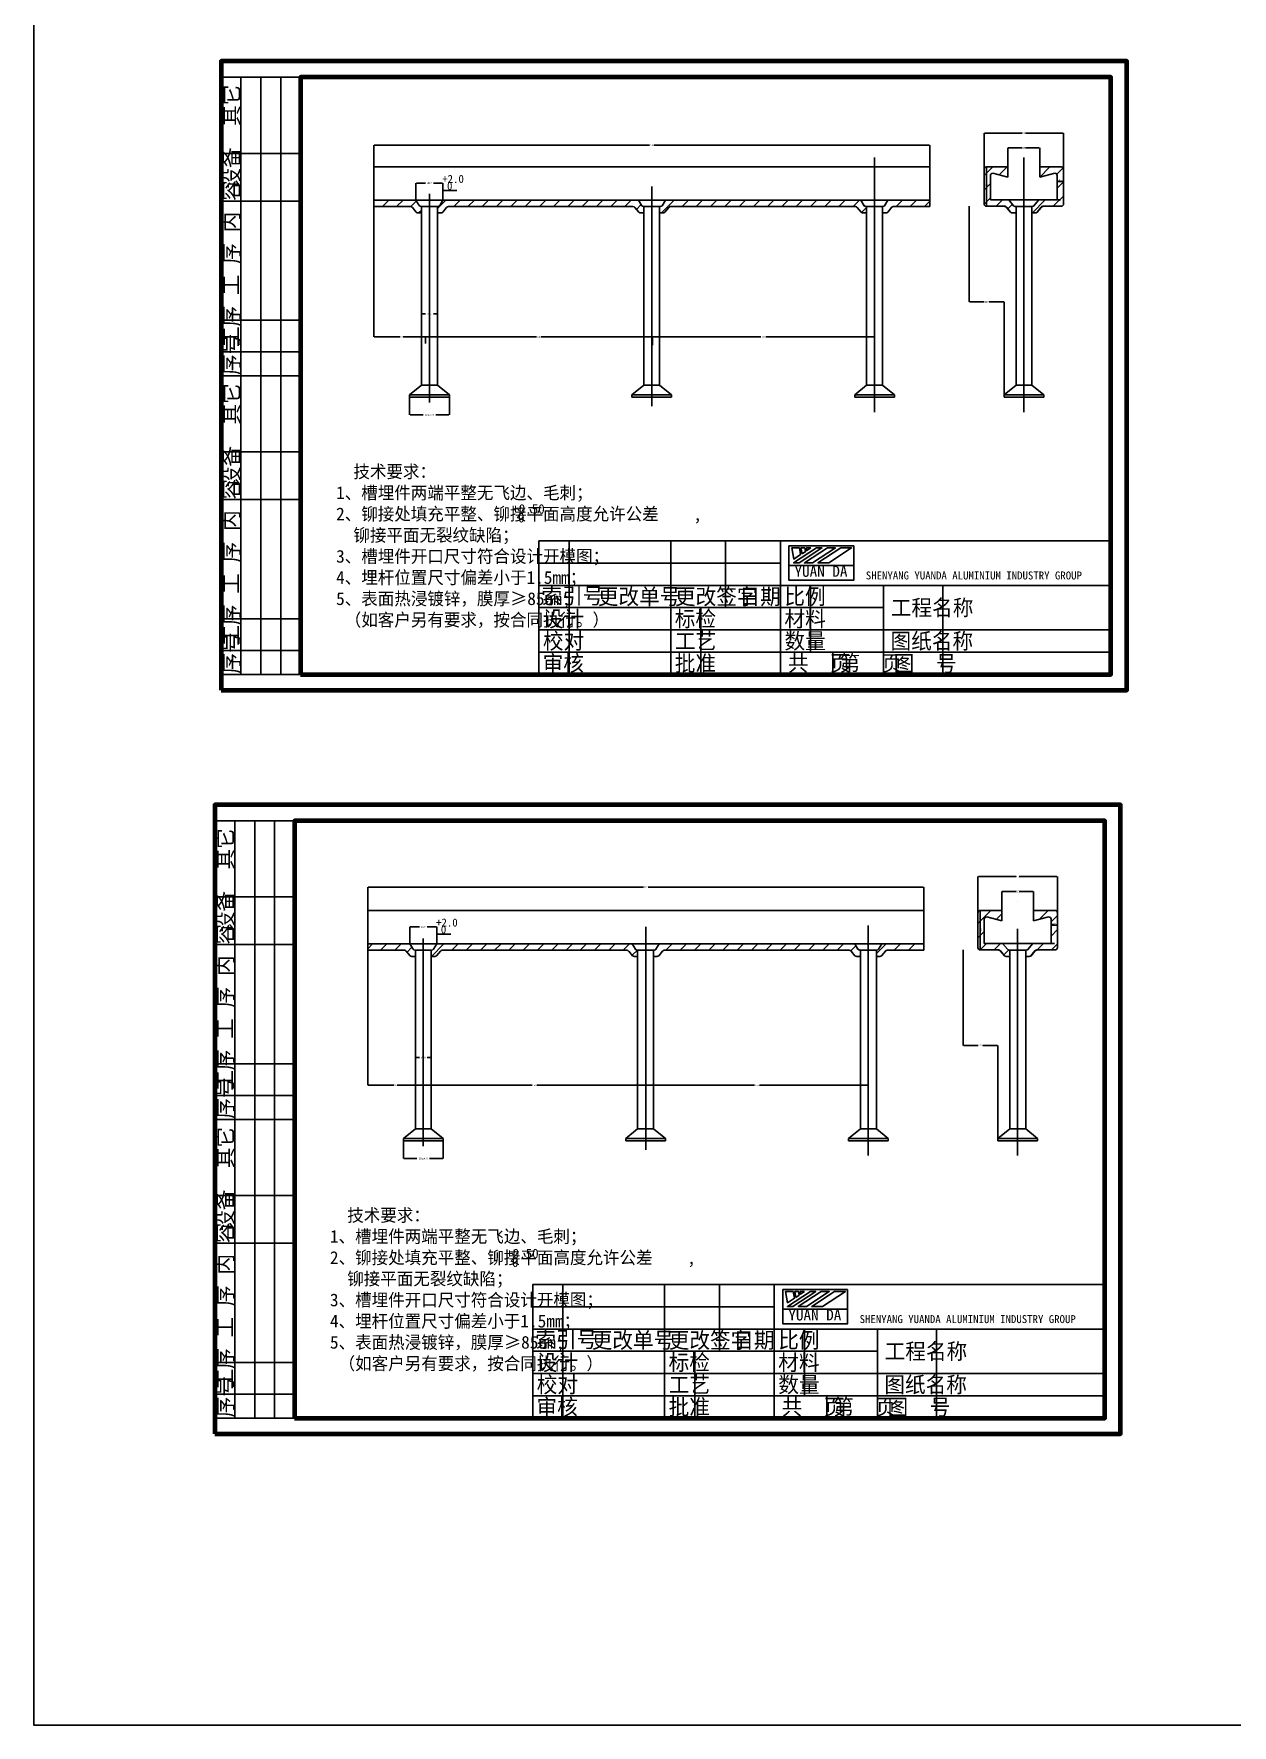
# Model space of a CAD drawing. Header units: metres. Extents: x -14279 to -11218, y -2048 to -323.
# Drawn here: x -14279 to -13524, y -2048 to -983 of the extents above; entities that cross this region are included whole.
import ezdxf

# ---------------------------------------------------------------- set-up
doc = ezdxf.new("R2010")
doc.units = ezdxf.units.M
doc.dimstyles.get("Standard").update_dxf_attribs({"dimtxt": 2.5, "dimasz": 2.5, "dimexe": 1.25, "dimexo": 0.625, "dimtad": 1, "dimcen": 2.5, "dimazin": 3, "dimtfac": 1, "dimtmove": 0, "dimatfit": 3})

# ---------------------------------------------------------------- blocks, each defined once
blk = doc.blocks.new('A4H0GN')
at = {"color": 6, "linetype": 'Continuous'}
for p, q in [((0, 193), (25, 193)), ((0, 193), (0, 99)), ((6.25, 99), (6.25, 193)), ((12.5, 99), (12.5, 193)), ((18.75, 99), (18.75, 193)), ((25, 99), (25, 193)), ((0, 169), (25, 169)), ((0, 154), (25, 154)), ((0, 116.5), (25, 116.5)), ((0, 106.5), (25, 106.5)), ((0, 99), (25, 99)), ((0, 99), (0, 5)), ((6.25, 5), (6.25, 99)), ((12.5, 5), (12.5, 99)), ((18.75, 5), (18.75, 99)), ((25, 5), (25, 99)), ((0, 75), (25, 75)), ((0, 60), (25, 60)), ((109.5, 47), (109.5, 5)), ((141.5, 47), (141.5, 5)), ((158.75, 47), (158.75, 26)), ((176, 5), (176, 47)), ((100, 40), (176, 40)), ((178.68, 39.31), (199.1, 39.31)), ((100, 33), (280, 33)), ((185.5, 33), (185.5, 12)), ((208.46, 33), (208.46, 5)), ((227.1, 33), (227.1, 5)), ((0, 22.5), (25, 22.5)), ((100, 26), (208.46, 26)), ((151, 26), (151, 5)), ((100, 19), (280, 19)), ((0, 12.5), (25, 12.5)), ((100, 12), (280, 12)), ((192.53, 12), (192.53, 5)), ((0, 5), (25, 5))]:
    blk.add_line(p, q, dxfattribs=at)
at = {"color": 6, "linetype": 'Continuous', "lineweight": 100}
blk.add_lwpolyline([(0, 0), (285, 0), (285, 198), (0, 198)], close=True, dxfattribs=at)
at = {"color": 3, "linetype": 'Continuous', "lineweight": 100}
blk.add_lwpolyline([(25, 5), (280, 5), (280, 193), (25, 193)], close=True, dxfattribs=at)
at = {"color": 3, "linetype": 'Continuous'}
blk.add_lwpolyline([(280, 5), (100, 5), (100, 47), (280, 47)], close=True, dxfattribs=at)
at = {"color": 6, "linetype": 'Continuous'}
for points in [[(199.1, 45.44), (178.68, 45.44), (178.68, 34.65), (199.1, 34.65)], [(181.99, 44.78), (182.36, 42.68), (180.2, 41.27), (179.57, 44.78)], [(187.37, 44.78), (189.07, 44.78), (181.87, 40.08), (180.17, 40.08)], [(182.81, 42.97), (182.47, 44.78), (183.68, 44.78), (183.88, 43.67)], [(190.77, 44.78), (193.31, 44.78), (186.11, 40.08), (183.57, 40.08)], [(185.57, 44.78), (184.31, 43.96), (184.16, 44.78)], [(195.01, 44.78), (198.4, 44.78), (191.2, 40.08), (187.81, 40.08)]]:
    blk.add_lwpolyline(points, close=True, dxfattribs=at)
at = {"color": 7, "linetype": 'Continuous'}
for s, p in [('其它', (5.62, 177.64)), ('设备', (5.62, 157.9)), ('工 序 内 容', (5.62, 124.34)), ('工序', (5.64, 108.01)), ('序号', (5.64, 99.24)), ('其它', (5.62, 83.64)), ('设备', (5.62, 63.9)), ('工 序 内 容', (5.62, 30.34)), ('工序', (5.64, 14.01)), ('序号', (5.64, 5.24))]:
    blk.add_text(s, height=5, rotation=90, dxfattribs=at).set_placement(p)
at = {"color": 3, "linetype": 'Continuous'}
blk.add_text('YUAN DA', height=3.5, dxfattribs=at).set_placement((180.44, 35.71))
at = {"color": 6, "linetype": 'Continuous'}
for s, height, p in [('SHENYANG YUANDA ALUMINIUM INDUSTRY GROUP', 2.5, (202.87, 34.88)), ('索引号', 5, (100.8, 27.21)), ('更改单号', 5, (118.54, 27)), ('更改签字', 5, (142.8, 26.98)), ('日期', 5, (163.12, 27)), ('比例', 5, (177.25, 27)), ('工程名称', 5, (210.73, 23.5)), ('设计', 5, (101.28, 19.98)), ('标检', 5, (142.75, 20)), ('材料', 5, (177.26, 19.98)), ('校对', 5, (101.25, 12.98)), ('工艺', 5, (142.81, 12.98)), ('数量', 5, (177.28, 13)), ('图纸名称', 5, (210.64, 13)), ('审核', 5, (101.18, 5.98)), ('批准', 5, (142.75, 5.96)), ('共  页', 5, (178.34, 6.02)), ('第  页', 5, (194.56, 6)), ('图  号', 5, (211.65, 5.94))]:
    blk.add_text(s, height=height, dxfattribs=at).set_placement(p)
blk = doc.blocks.new('_CLOSEDFILLED')
at = {"color": 0, "linetype": 'BYBLOCK'}
blk.add_solid([(-1, 0.2), (0, 0), (-1, -0.2)], dxfattribs=at)
blk = doc.blocks.new('*D5')
for p, q in [((-14038.06, -1087.71), (-14038.06, -1077)), ((-14037.81, -1077), (-14032.06, -1077)), ((-14027.06, -1077), (-14021.31, -1077)), ((-14021.06, -1087.71), (-14021.06, -1077))]:
    blk.add_line(p, q)
at = {"layer": 'Defpoints'}
for p in [(-14038.06, -1077), (-14038.06, -1087.71), (-14021.06, -1087.71)]:
    blk.add_point(p, dxfattribs=at)
at = {"xscale": 0.25, "yscale": 0.25, "rotation": 180}
blk.add_blockref('_CLOSEDFILLED', (-14038.06, -1077), dxfattribs=at)
at = {"xscale": 0.25, "yscale": 0.25}
blk.add_blockref('_CLOSEDFILLED', (-14021.06, -1077), dxfattribs=at)
at = {"insert": (-14029.56, -1077), "char_height": 1, "attachment_point": 5}
blk.add_mtext('%%C17', dxfattribs=at)
blk = doc.blocks.new('*D6')
for p, q in [((-14034.56, -1160.4), (-14034.56, -1159.34)), ((-14034.31, -1159.34), (-14032.06, -1159.34)), ((-14027.06, -1159.34), (-14024.81, -1159.34)), ((-14024.56, -1160.4), (-14024.56, -1159.34))]:
    blk.add_line(p, q)
at = {"layer": 'Defpoints'}
for p in [(-14034.56, -1159.34), (-14034.56, -1160.4), (-14024.56, -1160.4)]:
    blk.add_point(p, dxfattribs=at)
at = {"xscale": 0.25, "yscale": 0.25, "rotation": 180}
blk.add_blockref('_CLOSEDFILLED', (-14034.56, -1159.34), dxfattribs=at)
at = {"xscale": 0.25, "yscale": 0.25}
blk.add_blockref('_CLOSEDFILLED', (-14024.56, -1159.34), dxfattribs=at)
at = {"insert": (-14029.56, -1159.34), "char_height": 1, "attachment_point": 5}
blk.add_mtext('%%C10', dxfattribs=at)
blk = doc.blocks.new('*D7')
for p, q in [((-13678.99, -1066.71), (-13678.99, -1079.14)), ((-13679.24, -1079.14), (-13679.49, -1079.14)), ((-13678.99, -1091.57), (-13678.99, -1079.14)), ((-13678.99, -1079.14), (-13678.99, -1079.14)), ((-13678.74, -1079.14), (-13678.49, -1079.14))]:
    blk.add_line(p, q)
at = {"layer": 'Defpoints'}
for p in [(-13678.99, -1066.71), (-13678.99, -1079.14), (-13678.99, -1091.57)]:
    blk.add_point(p, dxfattribs=at)
at = {"xscale": 0.25, "yscale": 0.25}
blk.add_blockref('_CLOSEDFILLED', (-13678.99, -1079.14), dxfattribs=at)
at = {"xscale": 0.25, "yscale": 0.25, "rotation": 180}
blk.add_blockref('_CLOSEDFILLED', (-13678.99, -1079.14), dxfattribs=at)
at = {"insert": (-13678.99, -1078.015), "char_height": 1, "attachment_point": 5}
blk.add_mtext('25', dxfattribs=at)
blk = doc.blocks.new('*D8')
for p, q in [((-14041.94, -1555.86), (-14041.94, -1545.15)), ((-14041.69, -1545.15), (-14035.94, -1545.15)), ((-14030.94, -1545.15), (-14025.19, -1545.15)), ((-14024.94, -1555.86), (-14024.94, -1545.15))]:
    blk.add_line(p, q)
at = {"layer": 'Defpoints'}
for p in [(-14041.94, -1545.15), (-14041.94, -1555.86), (-14024.94, -1555.86)]:
    blk.add_point(p, dxfattribs=at)
at = {"xscale": 0.25, "yscale": 0.25, "rotation": 180}
blk.add_blockref('_CLOSEDFILLED', (-14041.94, -1545.15), dxfattribs=at)
at = {"xscale": 0.25, "yscale": 0.25}
blk.add_blockref('_CLOSEDFILLED', (-14024.94, -1545.15), dxfattribs=at)
at = {"insert": (-14033.44, -1545.15), "char_height": 1, "attachment_point": 5}
blk.add_mtext('%%C17', dxfattribs=at)
blk = doc.blocks.new('*D9')
for p, q in [((-14038.44, -1628.55), (-14038.44, -1627.49)), ((-14038.19, -1627.49), (-14035.94, -1627.49)), ((-14030.94, -1627.49), (-14028.69, -1627.49)), ((-14028.44, -1628.55), (-14028.44, -1627.49))]:
    blk.add_line(p, q)
at = {"layer": 'Defpoints'}
for p in [(-14038.44, -1627.49), (-14038.44, -1628.55), (-14028.44, -1628.55)]:
    blk.add_point(p, dxfattribs=at)
at = {"xscale": 0.25, "yscale": 0.25, "rotation": 180}
blk.add_blockref('_CLOSEDFILLED', (-14038.44, -1627.49), dxfattribs=at)
at = {"xscale": 0.25, "yscale": 0.25}
blk.add_blockref('_CLOSEDFILLED', (-14028.44, -1627.49), dxfattribs=at)
at = {"insert": (-14033.44, -1627.49), "char_height": 1, "attachment_point": 5}
blk.add_mtext('%%C10', dxfattribs=at)
blk = doc.blocks.new('*D10')
for p, q in [((-13682.86, -1534.86), (-13682.86, -1547.28)), ((-13683.11, -1547.28), (-13683.36, -1547.28)), ((-13682.86, -1559.71), (-13682.86, -1547.28)), ((-13682.86, -1547.28), (-13682.86, -1547.28)), ((-13682.61, -1547.28), (-13682.36, -1547.28))]:
    blk.add_line(p, q)
at = {"layer": 'Defpoints'}
for p in [(-13682.86, -1534.86), (-13682.86, -1547.28), (-13682.86, -1559.71)]:
    blk.add_point(p, dxfattribs=at)
at = {"xscale": 0.25, "yscale": 0.25}
blk.add_blockref('_CLOSEDFILLED', (-13682.86, -1547.28), dxfattribs=at)
at = {"xscale": 0.25, "yscale": 0.25, "rotation": 180}
blk.add_blockref('_CLOSEDFILLED', (-13682.86, -1547.28), dxfattribs=at)
at = {"insert": (-13682.86, -1546.155), "char_height": 1, "attachment_point": 5}
blk.add_mtext('25', dxfattribs=at)
blk = doc.blocks.new('*D11')
for p, q in [((-14064.56, -1066.71), (-14064.56, -1052.99)), ((-14064.31, -1052.99), (-13891.06, -1052.99)), ((-13888.06, -1052.99), (-13714.81, -1052.99)), ((-13714.56, -1066.71), (-13714.56, -1052.99))]:
    blk.add_line(p, q)
at = {"layer": 'Defpoints'}
for p in [(-14064.56, -1052.99), (-14064.56, -1066.71), (-13714.56, -1066.71)]:
    blk.add_point(p, dxfattribs=at)
at = {"xscale": 0.25, "yscale": 0.25, "rotation": 180}
blk.add_blockref('_CLOSEDFILLED', (-14064.56, -1052.99), dxfattribs=at)
at = {"xscale": 0.25, "yscale": 0.25}
blk.add_blockref('_CLOSEDFILLED', (-13714.56, -1052.99), dxfattribs=at)
at = {"insert": (-13889.56, -1052.99), "char_height": 1, "attachment_point": 5}
blk.add_mtext('350', dxfattribs=at)
blk = doc.blocks.new('*D12')
for p, q in [((-14068.44, -1534.86), (-14068.44, -1520.09)), ((-14068.19, -1520.09), (-13894.94, -1520.09)), ((-13891.94, -1520.09), (-13718.69, -1520.09)), ((-13718.44, -1534.86), (-13718.44, -1520.09))]:
    blk.add_line(p, q)
at = {"layer": 'Defpoints'}
for p in [(-14068.44, -1520.09), (-14068.44, -1534.86), (-13718.44, -1534.86)]:
    blk.add_point(p, dxfattribs=at)
at = {"xscale": 0.25, "yscale": 0.25, "rotation": 180}
blk.add_blockref('_CLOSEDFILLED', (-14068.44, -1520.09), dxfattribs=at)
at = {"xscale": 0.25, "yscale": 0.25}
blk.add_blockref('_CLOSEDFILLED', (-13718.44, -1520.09), dxfattribs=at)
at = {"insert": (-13893.44, -1520.09), "char_height": 1, "attachment_point": 5}
blk.add_mtext('400', dxfattribs=at)
blk = doc.blocks.new('*D15')
for p, q in [((-14064.56, -1091.71), (-14064.56, -1173.8)), ((-14064.31, -1173.8), (-14048.06, -1173.8)), ((-14046.06, -1173.8), (-14029.81, -1173.8)), ((-14029.56, -1178.43), (-14029.56, -1173.8))]:
    blk.add_line(p, q)
at = {"layer": 'Defpoints'}
for p in [(-14064.56, -1091.71), (-14064.56, -1173.8), (-14029.56, -1178.43)]:
    blk.add_point(p, dxfattribs=at)
at = {"xscale": 0.25, "yscale": 0.25, "rotation": 180}
blk.add_blockref('_CLOSEDFILLED', (-14064.56, -1173.8), dxfattribs=at)
at = {"xscale": 0.25, "yscale": 0.25}
blk.add_blockref('_CLOSEDFILLED', (-14029.56, -1173.8), dxfattribs=at)
at = {"insert": (-14047.06, -1173.8), "char_height": 1, "attachment_point": 5}
blk.add_mtext('35', dxfattribs=at)
blk = doc.blocks.new('*D16')
for p, q in [((-14068.44, -1559.86), (-14068.44, -1644.9)), ((-14068.19, -1644.9), (-14051.94, -1644.9)), ((-14049.94, -1644.9), (-14033.69, -1644.9)), ((-14033.44, -1649.53), (-14033.44, -1644.9))]:
    blk.add_line(p, q)
at = {"layer": 'Defpoints'}
for p in [(-14068.44, -1559.86), (-14068.44, -1644.9), (-14033.44, -1649.53)]:
    blk.add_point(p, dxfattribs=at)
at = {"xscale": 0.25, "yscale": 0.25, "rotation": 180}
blk.add_blockref('_CLOSEDFILLED', (-14068.44, -1644.9), dxfattribs=at)
at = {"xscale": 0.25, "yscale": 0.25}
blk.add_blockref('_CLOSEDFILLED', (-14033.44, -1644.9), dxfattribs=at)
at = {"insert": (-14050.94, -1644.9), "char_height": 1, "attachment_point": 5}
blk.add_mtext('35', dxfattribs=at)
blk = doc.blocks.new('*D18')
for p, q in [((-13962.16, -1173.8), (-14032.31, -1173.8)), ((-14032.06, -1178.01), (-14032.06, -1173.8)), ((-13889.01, -1173.8), (-13959.16, -1173.8)), ((-13889.26, -1179.08), (-13889.26, -1173.8))]:
    blk.add_line(p, q)
at = {"layer": 'Defpoints'}
for p in [(-14032.06, -1178.01), (-13889.26, -1173.8), (-13889.26, -1179.08)]:
    blk.add_point(p, dxfattribs=at)
at = {"xscale": 0.25, "yscale": 0.25}
blk.add_blockref('_CLOSEDFILLED', (-14032.06, -1173.8), dxfattribs=at)
at = {"xscale": 0.25, "yscale": 0.25, "rotation": 180}
blk.add_blockref('_CLOSEDFILLED', (-13889.26, -1173.8), dxfattribs=at)
at = {"insert": (-13960.66, -1173.8), "char_height": 1, "attachment_point": 5}
blk.add_mtext('140', dxfattribs=at)
blk = doc.blocks.new('*D19')
for p, q in [((-13889.26, -1178.46), (-13889.26, -1173.83)), ((-13889.01, -1173.83), (-13820.91, -1173.83)), ((-13817.91, -1173.83), (-13749.81, -1173.83)), ((-13749.56, -1179.08), (-13749.56, -1173.83))]:
    blk.add_line(p, q)
at = {"layer": 'Defpoints'}
for p in [(-13889.26, -1173.83), (-13889.26, -1178.46), (-13749.56, -1179.08)]:
    blk.add_point(p, dxfattribs=at)
at = {"xscale": 0.25, "yscale": 0.25, "rotation": 180}
blk.add_blockref('_CLOSEDFILLED', (-13889.26, -1173.83), dxfattribs=at)
at = {"xscale": 0.25, "yscale": 0.25}
blk.add_blockref('_CLOSEDFILLED', (-13749.56, -1173.83), dxfattribs=at)
at = {"insert": (-13819.41, -1173.83), "char_height": 1, "attachment_point": 5}
blk.add_mtext('140', dxfattribs=at)
blk = doc.blocks.new('*D20')
for p, q in [((-14033.44, -1649.53), (-14033.44, -1644.9)), ((-14033.19, -1644.9), (-13964.94, -1644.9)), ((-13961.94, -1644.9), (-13893.69, -1644.9)), ((-13893.44, -1648.65), (-13893.44, -1644.9))]:
    blk.add_line(p, q)
at = {"layer": 'Defpoints'}
for p in [(-14033.44, -1644.9), (-14033.44, -1649.53), (-13893.44, -1648.65)]:
    blk.add_point(p, dxfattribs=at)
at = {"xscale": 0.25, "yscale": 0.25, "rotation": 180}
blk.add_blockref('_CLOSEDFILLED', (-14033.44, -1644.9), dxfattribs=at)
at = {"xscale": 0.25, "yscale": 0.25}
blk.add_blockref('_CLOSEDFILLED', (-13893.44, -1644.9), dxfattribs=at)
at = {"insert": (-13963.44, -1644.9), "char_height": 1, "attachment_point": 5}
blk.add_mtext('165', dxfattribs=at)
blk = doc.blocks.new('*D21')
for p, q in [((-13893.44, -1649.53), (-13893.44, -1644.9)), ((-13893.19, -1644.9), (-13824.94, -1644.9)), ((-13821.94, -1644.9), (-13753.69, -1644.9)), ((-13753.44, -1648.65), (-13753.44, -1644.9))]:
    blk.add_line(p, q)
at = {"layer": 'Defpoints'}
for p in [(-13893.44, -1644.9), (-13893.44, -1649.53), (-13753.44, -1648.65)]:
    blk.add_point(p, dxfattribs=at)
at = {"xscale": 0.25, "yscale": 0.25, "rotation": 180}
blk.add_blockref('_CLOSEDFILLED', (-13893.44, -1644.9), dxfattribs=at)
at = {"xscale": 0.25, "yscale": 0.25}
blk.add_blockref('_CLOSEDFILLED', (-13753.44, -1644.9), dxfattribs=at)
at = {"insert": (-13823.44, -1644.9), "char_height": 1, "attachment_point": 5}
blk.add_mtext('165', dxfattribs=at)
blk = doc.blocks.new('*D27')
for p, q in [((-13689.86, -1091.57), (-13689.86, -1151.64)), ((-13689.61, -1151.64), (-13680.385, -1151.64)), ((-13677.385, -1151.64), (-13668.16, -1151.64)), ((-13667.91, -1211.71), (-13667.91, -1151.64))]:
    blk.add_line(p, q)
at = {"layer": 'Defpoints'}
for p in [(-13689.86, -1091.57), (-13689.86, -1151.64), (-13667.91, -1211.71)]:
    blk.add_point(p, dxfattribs=at)
at = {"xscale": 0.25, "yscale": 0.25, "rotation": 180}
blk.add_blockref('_CLOSEDFILLED', (-13689.86, -1151.64), dxfattribs=at)
at = {"xscale": 0.25, "yscale": 0.25}
blk.add_blockref('_CLOSEDFILLED', (-13667.91, -1151.64), dxfattribs=at)
at = {"insert": (-13678.885, -1151.64), "char_height": 1, "attachment_point": 5}
blk.add_mtext('120', dxfattribs=at)
blk = doc.blocks.new('*D28')
for p, q in [((-14042.06, -1211.71), (-14042.06, -1222.86)), ((-14017.06, -1211.71), (-14017.06, -1222.86)), ((-14041.81, -1222.86), (-14033.56, -1222.86)), ((-14025.56, -1222.86), (-14017.31, -1222.86))]:
    blk.add_line(p, q)
at = {"layer": 'Defpoints'}
for p in [(-14042.06, -1211.71), (-14017.06, -1211.71), (-14042.06, -1222.86)]:
    blk.add_point(p, dxfattribs=at)
at = {"xscale": 0.25, "yscale": 0.25, "rotation": 180}
blk.add_blockref('_CLOSEDFILLED', (-14042.06, -1222.86), dxfattribs=at)
at = {"xscale": 0.25, "yscale": 0.25}
blk.add_blockref('_CLOSEDFILLED', (-14017.06, -1222.86), dxfattribs=at)
at = {"insert": (-14029.56, -1222.86), "char_height": 1, "attachment_point": 5}
blk.add_mtext('25%%P0.5', dxfattribs=at)
blk = doc.blocks.new('*D29')
for p, q in [((-13634.49, -1080.67), (-13634.49, -1076.04)), ((-13634.24, -1076.04), (-13630.74, -1076.04)), ((-13630.49, -1080.67), (-13630.49, -1076.04))]:
    blk.add_line(p, q)
at = {"layer": 'Defpoints'}
for p in [(-13634.49, -1076.04), (-13634.49, -1080.67), (-13630.49, -1080.67)]:
    blk.add_point(p, dxfattribs=at)
at = {"xscale": 0.25, "yscale": 0.25, "rotation": 180}
blk.add_blockref('_CLOSEDFILLED', (-13634.49, -1076.04), dxfattribs=at)
at = {"xscale": 0.25, "yscale": 0.25}
blk.add_blockref('_CLOSEDFILLED', (-13630.49, -1076.04), dxfattribs=at)
at = {"insert": (-13632.49, -1074.915), "char_height": 1, "attachment_point": 5}
blk.add_mtext('4%%P0.5', dxfattribs=at)
blk = doc.blocks.new('*D30')
for p, q in [((-13665.49, -1066.71), (-13665.49, -1054.73)), ((-13665.24, -1054.73), (-13656.49, -1054.73)), ((-13654.49, -1054.73), (-13645.74, -1054.73)), ((-13645.49, -1066.71), (-13645.49, -1054.73))]:
    blk.add_line(p, q)
at = {"layer": 'Defpoints'}
for p in [(-13665.49, -1054.73), (-13665.49, -1066.71), (-13645.49, -1066.71)]:
    blk.add_point(p, dxfattribs=at)
at = {"xscale": 0.25, "yscale": 0.25, "rotation": 180}
blk.add_blockref('_CLOSEDFILLED', (-13665.49, -1054.73), dxfattribs=at)
at = {"xscale": 0.25, "yscale": 0.25}
blk.add_blockref('_CLOSEDFILLED', (-13645.49, -1054.73), dxfattribs=at)
at = {"insert": (-13655.49, -1054.73), "char_height": 1, "attachment_point": 5}
blk.add_mtext('20', dxfattribs=at)
blk = doc.blocks.new('*D31')
for p, q in [((-13680.49, -1069.21), (-13680.49, -1045.42)), ((-13680.24, -1045.42), (-13656.49, -1045.42)), ((-13654.49, -1045.42), (-13630.74, -1045.42)), ((-13630.49, -1069.21), (-13630.49, -1045.42))]:
    blk.add_line(p, q)
at = {"layer": 'Defpoints'}
for p in [(-13680.49, -1045.42), (-13680.49, -1069.21), (-13630.49, -1069.21)]:
    blk.add_point(p, dxfattribs=at)
at = {"xscale": 0.25, "yscale": 0.25, "rotation": 180}
blk.add_blockref('_CLOSEDFILLED', (-13680.49, -1045.42), dxfattribs=at)
at = {"xscale": 0.25, "yscale": 0.25}
blk.add_blockref('_CLOSEDFILLED', (-13630.49, -1045.42), dxfattribs=at)
at = {"insert": (-13655.49, -1045.42), "char_height": 1, "attachment_point": 5}
blk.add_mtext('50', dxfattribs=at)
blk = doc.blocks.new('*D32')
for p, q in [((-13693.74, -1559.71), (-13693.74, -1619.78)), ((-13693.49, -1619.78), (-13684.26, -1619.78)), ((-13681.26, -1619.78), (-13672.03, -1619.78)), ((-13671.78, -1679.86), (-13671.78, -1619.78))]:
    blk.add_line(p, q)
at = {"layer": 'Defpoints'}
for p in [(-13693.74, -1559.71), (-13693.74, -1619.78), (-13671.78, -1679.86)]:
    blk.add_point(p, dxfattribs=at)
at = {"xscale": 0.25, "yscale": 0.25, "rotation": 180}
blk.add_blockref('_CLOSEDFILLED', (-13693.74, -1619.78), dxfattribs=at)
at = {"xscale": 0.25, "yscale": 0.25}
blk.add_blockref('_CLOSEDFILLED', (-13671.78, -1619.78), dxfattribs=at)
at = {"insert": (-13682.76, -1619.78), "char_height": 1, "attachment_point": 5}
blk.add_mtext('120', dxfattribs=at)
blk = doc.blocks.new('*D33')
for p, q in [((-14045.94, -1679.86), (-14045.94, -1691.01)), ((-14020.94, -1679.86), (-14020.94, -1691.01)), ((-14045.69, -1691.01), (-14037.44, -1691.01)), ((-14029.44, -1691.01), (-14021.19, -1691.01))]:
    blk.add_line(p, q)
at = {"layer": 'Defpoints'}
for p in [(-14045.94, -1679.86), (-14020.94, -1679.86), (-14045.94, -1691.01)]:
    blk.add_point(p, dxfattribs=at)
at = {"xscale": 0.25, "yscale": 0.25, "rotation": 180}
blk.add_blockref('_CLOSEDFILLED', (-14045.94, -1691.01), dxfattribs=at)
at = {"xscale": 0.25, "yscale": 0.25}
blk.add_blockref('_CLOSEDFILLED', (-14020.94, -1691.01), dxfattribs=at)
at = {"insert": (-14033.44, -1691.01), "char_height": 1, "attachment_point": 5}
blk.add_mtext('25%%P0.5', dxfattribs=at)
blk = doc.blocks.new('*D34')
for p, q in [((-13638.36, -1548.81), (-13638.36, -1544.19)), ((-13638.11, -1544.19), (-13634.61, -1544.19)), ((-13634.36, -1548.81), (-13634.36, -1544.19))]:
    blk.add_line(p, q)
at = {"layer": 'Defpoints'}
for p in [(-13638.36, -1544.19), (-13638.36, -1548.81), (-13634.36, -1548.81)]:
    blk.add_point(p, dxfattribs=at)
at = {"xscale": 0.25, "yscale": 0.25, "rotation": 180}
blk.add_blockref('_CLOSEDFILLED', (-13638.36, -1544.19), dxfattribs=at)
at = {"xscale": 0.25, "yscale": 0.25}
blk.add_blockref('_CLOSEDFILLED', (-13634.36, -1544.19), dxfattribs=at)
at = {"insert": (-13636.36, -1543.065), "char_height": 1, "attachment_point": 5}
blk.add_mtext('4%%P0.5', dxfattribs=at)
blk = doc.blocks.new('*D35')
for p, q in [((-13669.36, -1534.86), (-13669.36, -1522.87)), ((-13669.11, -1522.87), (-13660.36, -1522.87)), ((-13658.36, -1522.87), (-13649.61, -1522.87)), ((-13649.36, -1534.86), (-13649.36, -1522.87))]:
    blk.add_line(p, q)
at = {"layer": 'Defpoints'}
for p in [(-13669.36, -1522.87), (-13669.36, -1534.86), (-13649.36, -1534.86)]:
    blk.add_point(p, dxfattribs=at)
at = {"xscale": 0.25, "yscale": 0.25, "rotation": 180}
blk.add_blockref('_CLOSEDFILLED', (-13669.36, -1522.87), dxfattribs=at)
at = {"xscale": 0.25, "yscale": 0.25}
blk.add_blockref('_CLOSEDFILLED', (-13649.36, -1522.87), dxfattribs=at)
at = {"insert": (-13659.36, -1522.87), "char_height": 1, "attachment_point": 5}
blk.add_mtext('20', dxfattribs=at)
blk = doc.blocks.new('*D36')
for p, q in [((-13684.36, -1537.35), (-13684.36, -1513.57)), ((-13684.11, -1513.57), (-13660.36, -1513.57)), ((-13658.36, -1513.57), (-13634.61, -1513.57)), ((-13634.36, -1537.35), (-13634.36, -1513.57))]:
    blk.add_line(p, q)
at = {"layer": 'Defpoints'}
for p in [(-13684.36, -1513.57), (-13684.36, -1537.35), (-13634.36, -1537.35)]:
    blk.add_point(p, dxfattribs=at)
at = {"xscale": 0.25, "yscale": 0.25, "rotation": 180}
blk.add_blockref('_CLOSEDFILLED', (-13684.36, -1513.57), dxfattribs=at)
at = {"xscale": 0.25, "yscale": 0.25}
blk.add_blockref('_CLOSEDFILLED', (-13634.36, -1513.57), dxfattribs=at)
at = {"insert": (-13659.36, -1513.57), "char_height": 1, "attachment_point": 5}
blk.add_mtext('50', dxfattribs=at)

msp = doc.modelspace()

# ---------------------------------------------------------------- hatches: boundary and pattern name
h = msp.add_hatch()
h.set_pattern_fill('ANSI31', scale=2)
h.paths.add_polyline_path([(-13676.49, -1087.57), (-13676.49, -1072.21, -0.41), (-13674.99, -1070.71), (-13665.49, -1073.31), (-13665.49, -1070.71), (-13665.49, -1066.71), (-13678.99, -1066.71, 0.41), (-13680.49, -1068.21), (-13680.49, -1090.07, 0.41), (-13678.99, -1091.57), (-13667.52, -1091.57, -0.22), (-13666.36, -1092.11), (-13663.81, -1095.17, 0.22), (-13662.66, -1095.71), (-13660.59, -1095.71), (-13660.59, -1091.71), (-13660.79, -1091.71, -0.22), (-13661.94, -1091.17), (-13663.99, -1088.71), (-13663.99, -1087.57)])
h.paths.add_polyline_path([(-13631.99, -1091.57, 0.41), (-13630.49, -1090.07), (-13630.49, -1068.21, 0.41), (-13631.99, -1066.71), (-13645.49, -1066.71), (-13645.49, -1070.71), (-13645.49, -1073.31), (-13635.99, -1070.71, -0.41), (-13634.49, -1072.21), (-13634.49, -1087.57), (-13646.99, -1087.57), (-13646.99, -1088.71), (-13649.04, -1091.17, -0.22), (-13650.19, -1091.71), (-13650.39, -1091.71), (-13650.39, -1095.71), (-13649.49, -1095.71), (-13648.32, -1095.71, 0.22), (-13647.16, -1095.17), (-13644.61, -1092.11, -0.22), (-13643.46, -1091.57)])
h = msp.add_hatch()
h.set_pattern_fill('ANSI31', scale=2)
h.paths.add_polyline_path([(-14064.56, -1087.71), (-14064.56, -1091.71), (-14041.47, -1091.71, -0.22), (-14040.32, -1092.25), (-14037.89, -1095.17, 0.22), (-14036.73, -1095.71), (-14034.66, -1095.71), (-14034.66, -1091.71), (-14034.86, -1091.71, -0.22), (-14036.01, -1091.17), (-14038.06, -1088.71), (-14038.06, -1087.71)])
h = msp.add_hatch()
h.set_pattern_fill('ANSI31', scale=2)
h.paths.add_polyline_path([(-14021.06, -1087.71), (-14021.06, -1088.71), (-14023.11, -1091.17, -0.22), (-14024.27, -1091.71), (-14024.46, -1091.71), (-14024.46, -1095.71), (-14023.56, -1095.71), (-14022.39, -1095.71, 0.22), (-14021.24, -1095.17), (-14018.81, -1092.25, -0.22), (-14017.65, -1091.71), (-13901.47, -1091.71, -0.22), (-13900.32, -1092.25), (-13897.89, -1095.17, 0.22), (-13896.73, -1095.71), (-13894.66, -1095.71), (-13894.66, -1091.71), (-13894.86, -1091.71, -0.22), (-13896.01, -1091.17), (-13898.06, -1088.71), (-13898.06, -1087.71)])
h.paths.add_polyline_path([(-13881.06, -1087.71), (-13881.06, -1088.71), (-13883.11, -1091.17, -0.22), (-13884.27, -1091.71), (-13884.46, -1091.71), (-13884.46, -1095.71), (-13883.56, -1095.71), (-13882.39, -1095.71, 0.22), (-13881.24, -1095.17), (-13878.81, -1092.25, -0.22), (-13877.65, -1091.71), (-13761.47, -1091.71, -0.22), (-13760.32, -1092.25), (-13757.89, -1095.17, 0.22), (-13756.73, -1095.71), (-13754.66, -1095.71), (-13754.66, -1091.71), (-13754.86, -1091.71, -0.22), (-13756.01, -1091.17), (-13758.06, -1088.71), (-13758.06, -1087.71)])
h.paths.add_polyline_path([(-13741.06, -1087.71), (-13741.06, -1088.71), (-13743.11, -1091.17, -0.22), (-13744.27, -1091.71), (-13744.46, -1091.71), (-13744.46, -1095.71), (-13743.56, -1095.71), (-13742.39, -1095.71, 0.22), (-13741.24, -1095.17), (-13738.81, -1092.25, -0.22), (-13737.65, -1091.71), (-13714.56, -1091.71), (-13714.56, -1087.71)])
h = msp.add_hatch()
h.set_pattern_fill('ANSI31', scale=2)
h.paths.add_polyline_path([(-13680.36, -1555.71), (-13680.36, -1540.36, -0.41), (-13678.86, -1538.86), (-13669.36, -1541.45), (-13669.36, -1538.86), (-13669.36, -1534.86), (-13682.86, -1534.86, 0.41), (-13684.36, -1536.36), (-13684.36, -1558.21, 0.41), (-13682.86, -1559.71), (-13671.39, -1559.71, -0.22), (-13670.24, -1560.25), (-13667.68, -1563.32, 0.22), (-13666.53, -1563.86), (-13664.46, -1563.86), (-13664.46, -1559.86), (-13664.66, -1559.86, -0.22), (-13665.81, -1559.32), (-13667.86, -1556.86), (-13667.86, -1555.71)])
h.paths.add_polyline_path([(-13635.86, -1559.71, 0.41), (-13634.36, -1558.21), (-13634.36, -1536.36, 0.41), (-13635.86, -1534.86), (-13649.36, -1534.86), (-13649.36, -1538.86), (-13649.36, -1541.45), (-13639.86, -1538.86, -0.41), (-13638.36, -1540.36), (-13638.36, -1555.71), (-13650.86, -1555.71), (-13650.86, -1556.86), (-13652.91, -1559.32, -0.22), (-13654.06, -1559.86), (-13654.26, -1559.86), (-13654.26, -1563.86), (-13653.36, -1563.86), (-13652.19, -1563.86, 0.22), (-13651.04, -1563.32), (-13648.49, -1560.25, -0.22), (-13647.33, -1559.71)])
h = msp.add_hatch()
h.set_pattern_fill('ANSI31', scale=2)
h.paths.add_polyline_path([(-14068.44, -1555.86), (-14068.44, -1559.86), (-14045.35, -1559.86, -0.22), (-14044.19, -1560.4), (-14041.76, -1563.32, 0.22), (-14040.61, -1563.86), (-14038.54, -1563.86), (-14038.54, -1559.86), (-14038.73, -1559.86, -0.22), (-14039.89, -1559.32), (-14041.94, -1556.86), (-14041.94, -1555.86)])
h = msp.add_hatch()
h.set_pattern_fill('ANSI31', scale=2)
h.paths.add_polyline_path([(-14024.94, -1555.86), (-14024.94, -1556.86), (-14026.99, -1559.32, -0.22), (-14028.14, -1559.86), (-14028.34, -1559.86), (-14028.34, -1563.86), (-14027.44, -1563.86), (-14026.27, -1563.86, 0.22), (-14025.11, -1563.32), (-14022.68, -1560.4, -0.22), (-14021.53, -1559.86), (-13905.35, -1559.86, -0.22), (-13904.19, -1560.4), (-13901.76, -1563.32, 0.22), (-13900.61, -1563.86), (-13898.54, -1563.86), (-13898.54, -1559.86), (-13898.73, -1559.86, -0.22), (-13899.89, -1559.32), (-13901.94, -1556.86), (-13901.94, -1555.86)])
h.paths.add_polyline_path([(-13884.94, -1555.86), (-13884.94, -1556.86), (-13886.99, -1559.32, -0.22), (-13888.14, -1559.86), (-13888.34, -1559.86), (-13888.34, -1563.86), (-13887.44, -1563.86), (-13886.27, -1563.86, 0.22), (-13885.11, -1563.32), (-13882.68, -1560.4, -0.22), (-13881.53, -1559.86), (-13765.35, -1559.86, -0.22), (-13764.19, -1560.4), (-13761.76, -1563.32, 0.22), (-13760.61, -1563.86), (-13758.54, -1563.86), (-13758.54, -1559.86), (-13758.73, -1559.86, -0.22), (-13759.89, -1559.32), (-13761.94, -1556.86), (-13761.94, -1555.86)])
h.paths.add_polyline_path([(-13744.94, -1555.86), (-13744.94, -1556.86), (-13746.99, -1559.32, -0.22), (-13748.14, -1559.86), (-13748.34, -1559.86), (-13748.34, -1563.86), (-13747.44, -1563.86), (-13746.27, -1563.86, 0.22), (-13745.11, -1563.32), (-13742.68, -1560.4, -0.22), (-13741.53, -1559.86), (-13718.44, -1559.86), (-13718.44, -1555.86)])

# ---------------------------------------------------------------- linework, layer by layer
for p, q in [((-13749.56, -1060.75), (-13749.56, -1221.06)), ((-13655.54, -1060.75), (-13655.54, -1221.06)), ((-14064.56, -1066.71), (-13714.56, -1066.71)), ((-14064.56, -1066.71), (-14064.56, -1091.71)), ((-13714.56, -1066.71), (-13714.56, -1091.71)), ((-13680.49, -1068.21), (-13680.49, -1090.07)), ((-13678.99, -1066.71), (-13665.49, -1066.71)), ((-13676.49, -1072.21), (-13676.49, -1087.57)), ((-13665.49, -1073.31), (-13674.99, -1070.71)), ((-13665.49, -1070.71), (-13665.49, -1066.71)), ((-13665.49, -1070.71), (-13665.49, -1073.31)), ((-13645.49, -1066.71), (-13631.99, -1066.71)), ((-13645.49, -1070.71), (-13645.49, -1066.71)), ((-13645.49, -1070.71), (-13645.49, -1073.31)), ((-13645.49, -1073.31), (-13635.99, -1070.71)), ((-13634.49, -1087.57), (-13634.49, -1072.21)), ((-13630.49, -1090.07), (-13630.49, -1068.21)), ((-14029.56, -1083.67), (-14029.56, -1214.98)), ((-14021.06, -1081.63), (-14012.3, -1081.63)), ((-13889.56, -1079.02), (-13889.56, -1217.31)), ((-14064.56, -1087.71), (-13714.56, -1087.71)), ((-14064.56, -1091.71), (-14041.47, -1091.71)), ((-14040.32, -1092.25), (-14037.89, -1095.17)), ((-14038.06, -1087.71), (-14036, -1091.01)), ((-14038.06, -1087.71), (-14037.94, -1087.9)), ((-14036.73, -1095.71), (-14034.56, -1095.71)), ((-14035.56, -1095.71), (-14034.56, -1095.71)), ((-14034.73, -1091.71), (-14024.4, -1091.71)), ((-14034.56, -1091.71), (-14034.56, -1204.21)), ((-14024.56, -1091.71), (-14024.56, -1204.21)), ((-14024.56, -1095.71), (-14022.39, -1095.71)), ((-14024.56, -1095.71), (-14023.56, -1095.71)), ((-14023.12, -1091.01), (-14021.06, -1087.71)), ((-14021.24, -1095.17), (-14018.81, -1092.25)), ((-14017.65, -1091.71), (-13901.47, -1091.71)), ((-13900.32, -1092.25), (-13897.89, -1095.17)), ((-13896.01, -1091.17), (-13898.06, -1087.71)), ((-13896.86, -1095.71), (-13894.69, -1095.71)), ((-13896.73, -1095.71), (-13894.69, -1095.71)), ((-13895.69, -1095.71), (-13894.69, -1095.71)), ((-13895.56, -1095.71), (-13894.69, -1095.71)), ((-13894.86, -1091.71), (-13884.27, -1091.71)), ((-13894.86, -1091.71), (-13884.52, -1091.71)), ((-13894.69, -1091.71), (-13894.69, -1204.21)), ((-13894.66, -1091.71), (-13894.66, -1095.71)), ((-13884.69, -1091.71), (-13884.69, -1204.21)), ((-13884.69, -1095.71), (-13882.39, -1095.71)), ((-13884.69, -1095.71), (-13883.56, -1095.71)), ((-13884.69, -1095.71), (-13882.52, -1095.71)), ((-13884.69, -1095.71), (-13883.69, -1095.71)), ((-13883.11, -1091.17), (-13881.06, -1087.71)), ((-13881.37, -1095.17), (-13878.94, -1092.25)), ((-13878.29, -1091.71), (-13761.47, -1091.71)), ((-13760.32, -1092.25), (-13757.89, -1095.17)), ((-13756.01, -1091.17), (-13758.06, -1087.71)), ((-13756.73, -1095.71), (-13754.43, -1095.71)), ((-13756.6, -1095.71), (-13754.43, -1095.71)), ((-13755.56, -1095.71), (-13754.43, -1095.71)), ((-13755.43, -1095.71), (-13754.43, -1095.71)), ((-13754.86, -1091.71), (-13744.27, -1091.71)), ((-13754.6, -1091.71), (-13744.26, -1091.71)), ((-13754.43, -1091.71), (-13754.43, -1204.21)), ((-13744.43, -1091.71), (-13744.43, -1204.21)), ((-13744.43, -1095.71), (-13742.39, -1095.71)), ((-13744.43, -1095.71), (-13743.56, -1095.71)), ((-13744.43, -1095.71), (-13742.26, -1095.71)), ((-13744.43, -1095.71), (-13743.43, -1095.71)), ((-13743.11, -1091.17), (-13741.06, -1087.71)), ((-13741.11, -1095.17), (-13738.67, -1092.25)), ((-13737.65, -1091.71), (-13714.56, -1091.71)), ((-13678.99, -1091.57), (-13667.52, -1091.57)), ((-13676.49, -1087.57), (-13632.32, -1087.57)), ((-13666.36, -1092.11), (-13663.81, -1095.17)), ((-13666.3, -1092.25), (-13663.86, -1095.17)), ((-13664.94, -1087.57), (-13661.94, -1091.17)), ((-13662.71, -1095.71), (-13660.41, -1095.71)), ((-13662.66, -1095.71), (-13660.41, -1095.71)), ((-13662.58, -1095.71), (-13660.41, -1095.71)), ((-13661.54, -1095.71), (-13660.41, -1095.71)), ((-13661.49, -1095.71), (-13660.41, -1095.71)), ((-13661.41, -1095.71), (-13660.41, -1095.71)), ((-13660.84, -1091.71), (-13650.24, -1091.71)), ((-13660.79, -1091.71), (-13650.19, -1091.71)), ((-13660.58, -1091.71), (-13650.24, -1091.71)), ((-13660.41, -1091.71), (-13660.41, -1204.21)), ((-13650.41, -1091.71), (-13650.41, -1204.21)), ((-13650.41, -1095.71), (-13648.32, -1095.71)), ((-13650.41, -1095.71), (-13649.49, -1095.71)), ((-13650.41, -1095.71), (-13648.37, -1095.71)), ((-13650.41, -1095.71), (-13649.54, -1095.71)), ((-13650.41, -1095.71), (-13648.24, -1095.71)), ((-13650.41, -1095.71), (-13649.41, -1095.71)), ((-13649.37, -1091.57), (-13646.04, -1087.57)), ((-13647.16, -1095.17), (-13644.61, -1092.11)), ((-13647.08, -1095.17), (-13644.65, -1092.25)), ((-13643.46, -1091.57), (-13631.99, -1091.57)), ((-14042.06, -1210.21), (-14034.56, -1204.21)), ((-14042.06, -1210.21), (-14042.06, -1211.71)), ((-14042.06, -1210.21), (-14017.06, -1210.21)), ((-14042.06, -1211.71), (-14041.47, -1211.71)), ((-14042.06, -1211.71), (-14017.06, -1211.71)), ((-14034.56, -1204.21), (-14024.56, -1204.21)), ((-14024.56, -1204.21), (-14017.06, -1210.21)), ((-14017.06, -1210.21), (-14017.06, -1211.71)), ((-13902.19, -1210.21), (-13894.69, -1204.21)), ((-13902.19, -1210.21), (-13902.19, -1211.71)), ((-13902.19, -1210.21), (-13877.19, -1210.21)), ((-13902.19, -1211.71), (-13901.6, -1211.71)), ((-13902.19, -1211.71), (-13877.19, -1211.71)), ((-13894.69, -1204.21), (-13884.69, -1204.21)), ((-13884.69, -1204.21), (-13877.19, -1210.21)), ((-13877.19, -1210.21), (-13877.19, -1211.71)), ((-13761.93, -1210.21), (-13754.43, -1204.21)), ((-13761.93, -1210.21), (-13761.93, -1211.71)), ((-13761.93, -1210.21), (-13736.93, -1210.21)), ((-13761.93, -1211.71), (-13761.34, -1211.71)), ((-13761.93, -1211.71), (-13736.93, -1211.71)), ((-13754.43, -1204.21), (-13744.43, -1204.21)), ((-13744.43, -1204.21), (-13736.93, -1210.21)), ((-13736.93, -1210.21), (-13736.93, -1211.71)), ((-13667.91, -1210.21), (-13660.41, -1204.21)), ((-13667.91, -1210.21), (-13667.91, -1211.71)), ((-13667.91, -1210.21), (-13642.91, -1210.21)), ((-13667.91, -1211.71), (-13667.32, -1211.71)), ((-13667.91, -1211.71), (-13642.91, -1211.71)), ((-13660.41, -1204.21), (-13650.41, -1204.21)), ((-13650.41, -1204.21), (-13642.91, -1210.21)), ((-13642.91, -1210.21), (-13642.91, -1211.71)), ((-13659.41, -1528.9), (-13659.41, -1528.99)), ((-14068.44, -1534.86), (-13718.44, -1534.86)), ((-14068.44, -1534.86), (-14068.44, -1559.86)), ((-13718.44, -1534.86), (-13718.44, -1559.86)), ((-13684.36, -1536.36), (-13684.36, -1558.21)), ((-13682.86, -1534.86), (-13669.36, -1534.86)), ((-13680.36, -1540.36), (-13680.36, -1555.71)), ((-13669.36, -1541.45), (-13678.86, -1538.86)), ((-13669.36, -1538.86), (-13669.36, -1534.86)), ((-13669.36, -1538.86), (-13669.36, -1541.45)), ((-13649.36, -1534.86), (-13635.86, -1534.86)), ((-13649.36, -1538.86), (-13649.36, -1534.86)), ((-13649.36, -1538.86), (-13649.36, -1541.45)), ((-13649.36, -1541.45), (-13639.86, -1538.86)), ((-13638.36, -1555.71), (-13638.36, -1540.36)), ((-13634.36, -1558.21), (-13634.36, -1536.36)), ((-14033.44, -1552.54), (-14033.44, -1683.28)), ((-14024.94, -1549.77), (-14016.17, -1549.77)), ((-13893.44, -1545.26), (-13893.44, -1685.46)), ((-13753.44, -1544.41), (-13753.44, -1689.2)), ((-13659.41, -1546.44), (-13659.41, -1689.2)), ((-14068.44, -1555.86), (-13718.44, -1555.86)), ((-14068.44, -1559.86), (-14045.35, -1559.86)), ((-14044.19, -1560.4), (-14041.76, -1563.32)), ((-14041.94, -1555.86), (-14039.88, -1559.15)), ((-14041.94, -1555.86), (-14041.82, -1556.05)), ((-14040.61, -1563.86), (-14038.44, -1563.86)), ((-14039.44, -1563.86), (-14038.44, -1563.86)), ((-14038.61, -1559.86), (-14028.27, -1559.86)), ((-14038.44, -1559.86), (-14038.44, -1672.36)), ((-14028.44, -1559.86), (-14028.44, -1672.36)), ((-14028.44, -1563.86), (-14026.27, -1563.86)), ((-14028.44, -1563.86), (-14027.44, -1563.86)), ((-14027, -1559.15), (-14024.94, -1555.86)), ((-14025.11, -1563.32), (-14022.68, -1560.4)), ((-14021.53, -1559.86), (-13905.35, -1559.86)), ((-13904.19, -1560.4), (-13901.76, -1563.32)), ((-13899.89, -1559.32), (-13901.94, -1555.86)), ((-13900.74, -1563.86), (-13898.57, -1563.86)), ((-13900.61, -1563.86), (-13898.57, -1563.86)), ((-13899.57, -1563.86), (-13898.57, -1563.86)), ((-13899.44, -1563.86), (-13898.57, -1563.86)), ((-13898.74, -1559.86), (-13888.4, -1559.86)), ((-13898.73, -1559.86), (-13888.14, -1559.86)), ((-13898.57, -1559.86), (-13898.57, -1672.36)), ((-13898.54, -1559.86), (-13898.54, -1563.86)), ((-13888.57, -1559.86), (-13888.57, -1672.36)), ((-13888.57, -1563.86), (-13886.27, -1563.86)), ((-13888.57, -1563.86), (-13887.44, -1563.86)), ((-13888.57, -1563.86), (-13886.4, -1563.86)), ((-13888.57, -1563.86), (-13887.57, -1563.86)), ((-13886.99, -1559.32), (-13884.94, -1555.86)), ((-13885.24, -1563.32), (-13882.81, -1560.4)), ((-13882.16, -1559.86), (-13765.35, -1559.86)), ((-13764.19, -1560.4), (-13761.76, -1563.32)), ((-13759.89, -1559.32), (-13761.94, -1555.86)), ((-13760.61, -1563.86), (-13758.3, -1563.86)), ((-13760.47, -1563.86), (-13758.3, -1563.86)), ((-13759.44, -1563.86), (-13758.3, -1563.86)), ((-13759.3, -1563.86), (-13758.3, -1563.86)), ((-13758.73, -1559.86), (-13748.14, -1559.86)), ((-13758.47, -1559.86), (-13748.14, -1559.86)), ((-13758.3, -1559.86), (-13758.3, -1672.36)), ((-13748.3, -1559.86), (-13748.3, -1672.36)), ((-13748.3, -1563.86), (-13746.27, -1563.86)), ((-13748.3, -1563.86), (-13747.44, -1563.86)), ((-13748.3, -1563.86), (-13746.13, -1563.86)), ((-13748.3, -1563.86), (-13747.3, -1563.86)), ((-13746.99, -1559.32), (-13744.94, -1555.86)), ((-13744.98, -1563.32), (-13742.55, -1560.4)), ((-13741.53, -1559.86), (-13718.44, -1559.86)), ((-13682.86, -1559.71), (-13671.39, -1559.71)), ((-13680.36, -1555.71), (-13636.19, -1555.71)), ((-13670.24, -1560.25), (-13667.68, -1563.32)), ((-13670.17, -1560.4), (-13667.74, -1563.32)), ((-13668.81, -1555.71), (-13665.81, -1559.32)), ((-13666.59, -1563.86), (-13664.28, -1563.86)), ((-13666.53, -1563.86), (-13664.28, -1563.86)), ((-13666.45, -1563.86), (-13664.28, -1563.86)), ((-13665.41, -1563.86), (-13664.28, -1563.86)), ((-13665.36, -1563.86), (-13664.28, -1563.86)), ((-13665.28, -1563.86), (-13664.28, -1563.86)), ((-13664.71, -1559.86), (-13654.12, -1559.86)), ((-13664.66, -1559.86), (-13654.06, -1559.86)), ((-13664.45, -1559.86), (-13654.11, -1559.86)), ((-13664.28, -1559.86), (-13664.28, -1672.36)), ((-13654.28, -1559.86), (-13654.28, -1672.36)), ((-13654.28, -1563.86), (-13652.19, -1563.86)), ((-13654.28, -1563.86), (-13653.36, -1563.86)), ((-13654.28, -1563.86), (-13652.24, -1563.86)), ((-13654.28, -1563.86), (-13653.41, -1563.86)), ((-13654.28, -1563.86), (-13652.11, -1563.86)), ((-13654.28, -1563.86), (-13653.28, -1563.86)), ((-13653.24, -1559.71), (-13649.91, -1555.71)), ((-13651.04, -1563.32), (-13648.49, -1560.25)), ((-13650.96, -1563.32), (-13648.52, -1560.4)), ((-13647.33, -1559.71), (-13635.86, -1559.71)), ((-14045.94, -1678.36), (-14038.44, -1672.36)), ((-14045.94, -1678.36), (-14045.94, -1679.86)), ((-14045.94, -1678.36), (-14020.94, -1678.36)), ((-14045.94, -1679.86), (-14045.35, -1679.86)), ((-14045.94, -1679.86), (-14020.94, -1679.86)), ((-14038.44, -1672.36), (-14028.44, -1672.36)), ((-14028.44, -1672.36), (-14020.94, -1678.36)), ((-14020.94, -1678.36), (-14020.94, -1679.86)), ((-13906.07, -1678.36), (-13898.57, -1672.36)), ((-13906.07, -1678.36), (-13906.07, -1679.86)), ((-13906.07, -1678.36), (-13881.07, -1678.36)), ((-13906.07, -1679.86), (-13905.48, -1679.86)), ((-13906.07, -1679.86), (-13881.07, -1679.86)), ((-13898.57, -1672.36), (-13888.57, -1672.36)), ((-13888.57, -1672.36), (-13881.07, -1678.36)), ((-13881.07, -1678.36), (-13881.07, -1679.86)), ((-13765.8, -1678.36), (-13758.3, -1672.36)), ((-13765.8, -1678.36), (-13765.8, -1679.86)), ((-13765.8, -1678.36), (-13740.8, -1678.36)), ((-13765.8, -1679.86), (-13765.21, -1679.86)), ((-13765.8, -1679.86), (-13740.8, -1679.86)), ((-13758.3, -1672.36), (-13748.3, -1672.36)), ((-13748.3, -1672.36), (-13740.8, -1678.36)), ((-13740.8, -1678.36), (-13740.8, -1679.86)), ((-13671.78, -1678.36), (-13664.28, -1672.36)), ((-13671.78, -1678.36), (-13671.78, -1679.86)), ((-13671.78, -1678.36), (-13646.78, -1678.36)), ((-13671.78, -1679.86), (-13671.19, -1679.86)), ((-13671.78, -1679.86), (-13646.78, -1679.86)), ((-13664.28, -1672.36), (-13654.28, -1672.36)), ((-13654.28, -1672.36), (-13646.78, -1678.36)), ((-13646.78, -1678.36), (-13646.78, -1679.86))]:
    msp.add_line(p, q)
msp.add_lwpolyline([(-14278.57, -323.35), (-11326.02, -323.35), (-11326.02, -2047.74), (-14278.57, -2047.74)], close=True)
for centre, start, end in [((-13678.99, -1068.21), 90, 180), ((-13674.99, -1072.21), 90, 180), ((-13635.99, -1072.21), 0, 90), ((-13631.99, -1068.21), 0, 90), ((-14041.47, -1093.21), 39.81, 90), ((-14036.73, -1094.21), 219.81, 270), ((-14034.73, -1090.21), 212.01, 270), ((-14024.4, -1090.21), 270, 327.99), ((-14022.39, -1094.21), 270, 320.19), ((-14017.65, -1093.21), 90, 140.19), ((-13901.47, -1093.21), 39.81, 90), ((-13896.73, -1094.21), 219.81, 270), ((-13894.86, -1090.21), 212.01, 270), ((-13884.27, -1090.21), 270, 320.19), ((-13882.52, -1094.21), 270, 320.19), ((-13877.78, -1093.21), 90, 140.19), ((-13761.47, -1093.21), 39.81, 90), ((-13756.73, -1094.21), 219.81, 270), ((-13754.86, -1090.21), 219.81, 270), ((-13754.6, -1090.21), 212.01, 270), ((-13744.26, -1090.21), 270, 327.99), ((-13742.26, -1094.21), 270, 320.19), ((-13737.65, -1093.21), 90, 140.19), ((-13737.52, -1093.21), 90, 140.19), ((-13678.99, -1090.07), 180, 270), ((-13667.52, -1093.07), 39.81, 90), ((-13667.45, -1093.21), 39.81, 90), ((-13662.71, -1094.21), 219.81, 270), ((-13662.66, -1094.21), 219.81, 270), ((-13660.84, -1090.21), 219.81, 270), ((-13650.24, -1090.21), 270, 327.99), ((-13648.32, -1094.21), 270, 320.19), ((-13648.24, -1094.21), 270, 320.19), ((-13643.63, -1093.21), 90, 140.19), ((-13643.5, -1093.21), 90, 140.19), ((-13643.46, -1093.07), 90, 140.19), ((-13631.99, -1090.07), 270, 0), ((-13682.86, -1536.36), 90, 180), ((-13678.86, -1540.36), 90, 180), ((-13639.86, -1540.36), 0, 90), ((-13635.86, -1536.36), 0, 90), ((-14045.35, -1561.36), 39.81, 90), ((-14040.61, -1562.36), 219.81, 270), ((-14038.61, -1558.36), 212.01, 270), ((-14028.27, -1558.36), 270, 327.99), ((-14026.27, -1562.36), 270, 320.19), ((-14021.53, -1561.36), 90, 140.19), ((-13905.35, -1561.36), 39.81, 90), ((-13900.61, -1562.36), 219.81, 270), ((-13898.74, -1558.36), 212.01, 270), ((-13888.14, -1558.36), 270, 320.19), ((-13886.4, -1562.36), 270, 320.19), ((-13881.66, -1561.36), 90, 140.19), ((-13765.35, -1561.36), 39.81, 90), ((-13760.61, -1562.36), 219.81, 270), ((-13758.73, -1558.36), 219.81, 270), ((-13758.47, -1558.36), 212.01, 270), ((-13748.14, -1558.36), 270, 327.99), ((-13746.13, -1562.36), 270, 320.19), ((-13741.53, -1561.36), 90, 140.19), ((-13741.39, -1561.36), 90, 140.19), ((-13682.86, -1558.21), 180, 270), ((-13671.39, -1561.21), 39.81, 90), ((-13671.32, -1561.36), 39.81, 90), ((-13666.59, -1562.36), 219.81, 270), ((-13666.53, -1562.36), 219.81, 270), ((-13664.71, -1558.36), 219.81, 270), ((-13654.11, -1558.36), 270, 327.99), ((-13652.19, -1562.36), 270, 320.19), ((-13652.11, -1562.36), 270, 320.19), ((-13647.51, -1561.36), 90, 140.19), ((-13647.37, -1561.36), 90, 140.19), ((-13647.33, -1561.21), 90, 140.19), ((-13635.86, -1558.21), 270, 0)]:
    msp.add_arc(centre, 1.5, start, end)

# ---------------------------------------------------------------- block references
at = {"xscale": 2, "yscale": 2, "zscale": 2}
for p in [(-14160.69, -1396.22), (-14164.57, -1864.37)]:
    msp.add_blockref('A4H0GN', p, dxfattribs=at)

# ---------------------------------------------------------------- texts
at = {"attachment_point": 1}
for s, insert, char_height in [('+2.0', (-14021.53, -1071.81), 5), ('0', (-14018.53, -1076.22), 5), ('  技术要求：\\P1、槽埋件两端平整无飞边、毛刺；\\P2、铆接处填充平整、铆接平面高度允许公差    ,\\P  铆接平面无裂纹缺陷；\\P3、槽埋件开口尺寸符合设计开模图；\\P4、埋杆位置尺寸偏差小于1.5mm；\\P5、表面热浸镀锌，膜厚≥85um;  \\P （如客户另有要求，按合同执行。）', (-14088.34, -1254.55), 8), ('+0.50', (-13977.45, -1279.08), 6), ('0', (-13973.8, -1284.56), 6), ('+2.0', (-14025.4, -1539.96), 5), ('0', (-14022.41, -1544.36), 5), ('  技术要求：\\P1、槽埋件两端平整无飞边、毛刺；\\P2、铆接处填充平整、铆接平面高度允许公差    ,\\P  铆接平面无裂纹缺陷；\\P3、槽埋件开口尺寸符合设计开模图；\\P4、埋杆位置尺寸偏差小于1.5mm；\\P5、表面热浸镀锌，膜厚≥85um;  \\P （如客户另有要求，按合同执行。）', (-14092.21, -1722.69), 8), ('+0.50', (-13981.27, -1747.82), 6), ('0', (-13977.63, -1753.3), 6)]:
    msp.add_mtext(s, dxfattribs=dict(at, insert=insert, char_height=char_height))

# ---------------------------------------------------------------- dimensions: what is measured, and where the dimension line sits
for base, p1, p2, picture, middle in [((-14064.56, -1052.99), (-14064.56, -1066.71), (-13714.56, -1066.71), '*D11', (-13889.56, -1052.99)), ((-13680.49, -1045.42), (-13680.49, -1069.21), (-13630.49, -1069.21), '*D31', (-13655.49, -1045.42)), ((-13665.49, -1054.73), (-13665.49, -1066.71), (-13645.49, -1066.71), '*D30', (-13655.49, -1054.73)), ((-14064.56, -1173.8), (-14064.56, -1091.71), (-14029.56, -1178.43), '*D15', (-14047.06, -1173.8)), ((-13684.36, -1513.57), (-13684.36, -1537.35), (-13634.36, -1537.35), '*D36', (-13659.36, -1513.57)), ((-13669.36, -1522.87), (-13669.36, -1534.86), (-13649.36, -1534.86), '*D35', (-13659.36, -1522.87)), ((-14068.44, -1644.9), (-14068.44, -1559.86), (-14033.44, -1649.53), '*D16', (-14050.94, -1644.9))]:
    dim = msp.add_linear_dim(base=base, p1=p1, p2=p2, dimstyle='Standard')
    dim.commit()
    dim.dimension.update_dxf_attribs({"geometry": picture, "text_midpoint": middle})
for base, p1, p2, text, picture, middle in [((-13678.99, -1079.14), (-13678.99, -1066.71), (-13678.99, -1091.57), '25', '*D7', (-13678.99, -1078.015)), ((-13634.49, -1076.04), (-13634.49, -1080.67), (-13630.49, -1080.67), '4%%P0.5', '*D29', (-13632.49, -1074.915)), ((-14038.06, -1077), (-14038.06, -1087.71), (-14021.06, -1087.71), '%%C17', '*D5', (-14029.56, -1077)), ((-13689.86, -1151.64), (-13689.86, -1091.57), (-13667.91, -1211.71), '120', '*D27', (-13678.885, -1151.64)), ((-14034.56, -1159.34), (-14034.56, -1160.4), (-14024.56, -1160.4), '%%C10', '*D6', (-14029.56, -1159.34)), ((-13889.26, -1173.8), (-13889.26, -1179.08), (-14032.06, -1178.01), '140', '*D18', (-13960.66, -1173.8)), ((-13889.26, -1173.83), (-13889.26, -1178.46), (-13749.56, -1179.08), '140', '*D19', (-13819.41, -1173.83)), ((-14042.06, -1222.86), (-14042.06, -1211.71), (-14017.06, -1211.71), '25%%P0.5', '*D28', (-14029.56, -1222.86)), ((-14068.44, -1520.09), (-14068.44, -1534.86), (-13718.44, -1534.86), '400', '*D12', (-13893.44, -1520.09)), ((-13682.86, -1547.28), (-13682.86, -1534.86), (-13682.86, -1559.71), '25', '*D10', (-13682.86, -1546.155)), ((-13638.36, -1544.19), (-13638.36, -1548.81), (-13634.36, -1548.81), '4%%P0.5', '*D34', (-13636.36, -1543.065)), ((-14041.94, -1545.15), (-14041.94, -1555.86), (-14024.94, -1555.86), '%%C17', '*D8', (-14033.44, -1545.15)), ((-13693.74, -1619.78), (-13693.74, -1559.71), (-13671.78, -1679.86), '120', '*D32', (-13682.76, -1619.78)), ((-14038.44, -1627.49), (-14038.44, -1628.55), (-14028.44, -1628.55), '%%C10', '*D9', (-14033.44, -1627.49)), ((-14033.44, -1644.9), (-14033.44, -1649.53), (-13893.44, -1648.65), '165', '*D20', (-13963.44, -1644.9)), ((-13893.44, -1644.9), (-13893.44, -1649.53), (-13753.44, -1648.65), '165', '*D21', (-13823.44, -1644.9)), ((-14045.94, -1691.01), (-14045.94, -1679.86), (-14020.94, -1679.86), '25%%P0.5', '*D33', (-14033.44, -1691.01))]:
    dim = msp.add_linear_dim(base=base, p1=p1, p2=p2, text=text, dimstyle='Standard')
    dim.commit()
    dim.dimension.update_dxf_attribs({"geometry": picture, "text_midpoint": middle})

doc.saveas('drawing.dxf')
